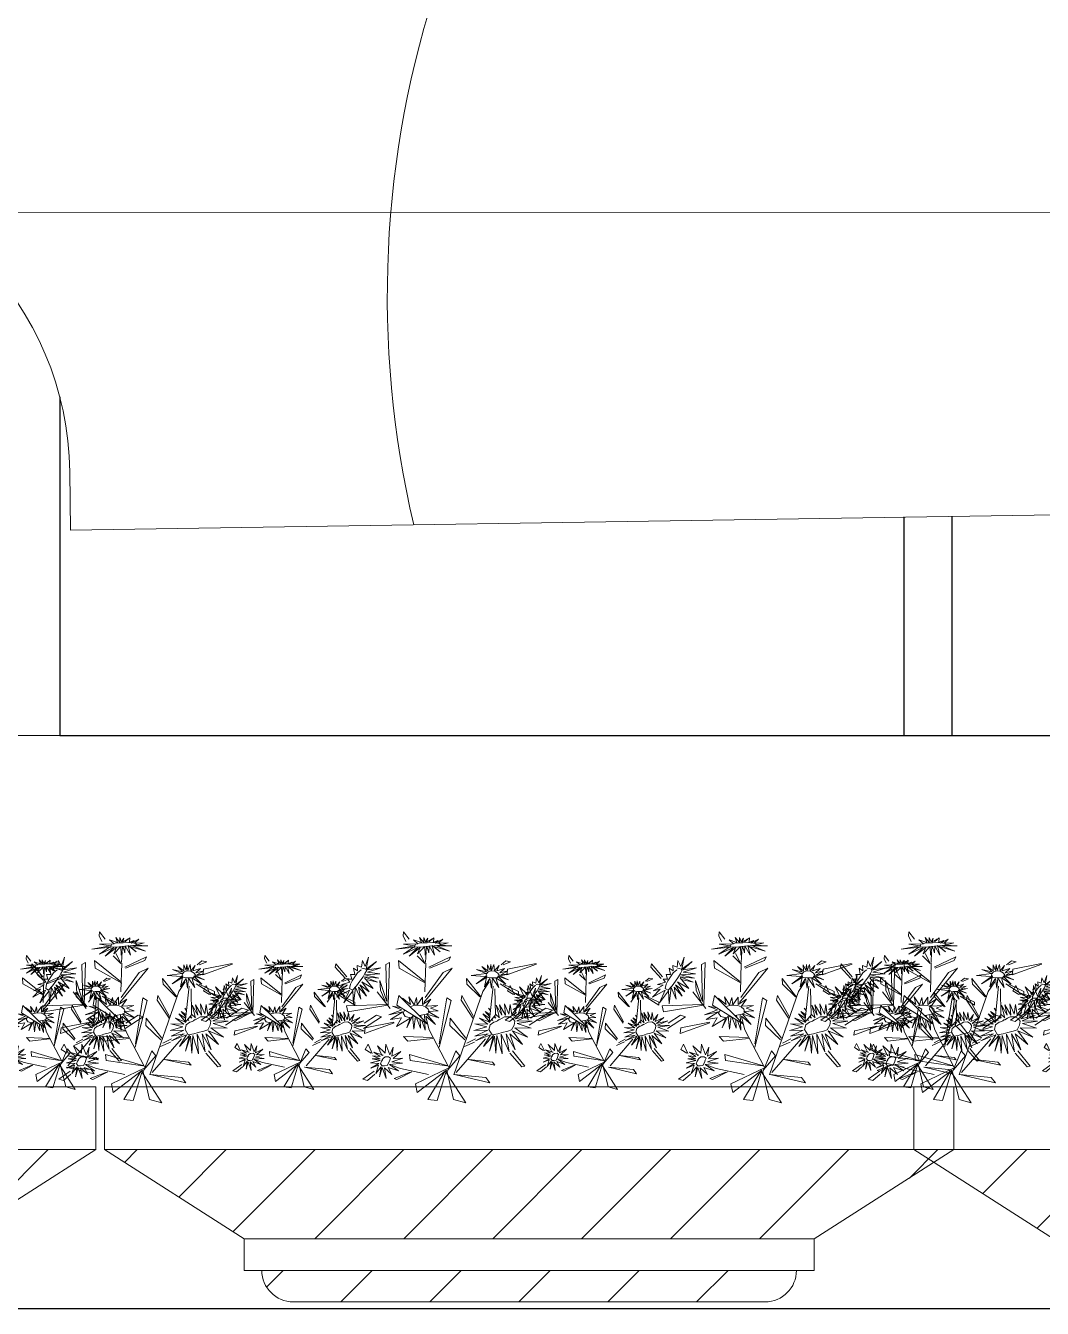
# Model space of a CAD drawing. Header units: millimetres. Extents: x 3614 to 12428, y -844 to 6844.
# Drawn here: x 5506.735 to 5507.801, y -474.375 to -473.032 of the extents above; entities that cross this region are included whole.
import ezdxf

# ---------------------------------------------------------------- set-up
doc = ezdxf.new("R2010")
doc.units = ezdxf.units.MM
doc.header["$LTSCALE"] = 40
doc.header["$MEASUREMENT"] = 0
doc.layers.get('0').update_dxf_attribs({"linetype": 'CONTINUOUS', "lineweight": 20})
for name, color, linetype, lineweight in [('Door', 54, 'CONTINUOUS', 18), ('E1', 7, 'CONTINUOUS', 20), ('Hatch', 42, 'CONTINUOUS', 15), ('landscaping', 3, 'CONTINUOUS', 13), ('Wall', 7, 'CONTINUOUS', 30)]:
    doc.layers.add(name, color=color, linetype=linetype, lineweight=lineweight)
pattern_1 = [(45, (-8.27, 2.6674), (-2.2097, 2.2097), [])]

# ---------------------------------------------------------------- blocks, each defined once
blk = doc.blocks.new('*U365')
at = {"layer": 'E1', "color": 1, "ltscale": 0.05}
blk.add_line((46.651, 26.831), (136.289, 26.768), dxfattribs=at)
at = {"layer": 'E1', "ltscale": 0.05}
blk.add_line((50.873, 13.524), (50.906, 10.524), dxfattribs=at)
at = {"layer": 'E1', "color": 1, "ltscale": 0.05}
blk.add_lwpolyline([(50.906, 10.524), (134.381, 11.825)], dxfattribs=at)
for centre, radius, start, end in [((118.312, 22.512), 51.155, 161.43071, 193.23633), ((34.975, 13.347), 15.899, 0.63732, 176.34123)]:
    blk.add_arc(centre, radius, start, end, dxfattribs=at)
blk = doc.blocks.new('margarita')
at = {"layer": 'landscaping', "color": 86, "linetype": 'Continuous'}
for p, q in [((99.1503, 207.3371), (99.1487, 207.3224)), ((99.1702, 207.3107), (99.1503, 207.3371)), ((99.1487, 207.3224), (99.1583, 207.3023)), ((99.1984, 207.2515), (99.2257, 207.2253)), ((99.2245, 207.2287), (99.2083, 207.2608)), ((99.2285, 207.2285), (99.2307, 207.2658)), ((99.2394, 207.2117), (99.3167, 207.2487)), ((99.3167, 207.2487), (99.3107, 207.235)), ((98.9096, 207.2233), (98.9076, 207.2119)), ((98.9076, 207.2119), (98.9445, 207.1713)), ((98.9488, 207.1774), (98.9096, 207.2233)), ((99.1004, 207.2287), (99.087, 207.2211)), ((99.087, 207.2211), (99.0911, 207.0896)), ((99.0955, 207.078), (99.1004, 207.2287)), ((99.1318, 207.2355), (99.1342, 207.2083)), ((99.2241, 207.1613), (99.1318, 207.2355)), ((99.1342, 207.2083), (99.2286, 207.1553)), ((99.3226, 207.2078), (99.2224, 207.0866)), ((99.2288, 207.2261), (99.2261, 207.1238)), ((99.3107, 207.235), (99.2427, 207.2082)), ((99.2908, 207.1923), (99.3226, 207.2078)), ((99.4969, 207.2201), (99.5136, 207.2339)), ((99.5303, 207.2309), (99.5033, 207.2197)), ((99.5136, 207.2339), (99.5303, 207.2309)), ((99.5163, 207.185), (99.6219, 207.2229)), ((99.5192, 207.2042), (99.5163, 207.185)), ((99.6204, 207.225), (99.5192, 207.2042)), ((99.0666, 207.165), (99.0682, 207.1304)), ((99.0911, 207.0896), (99.0666, 207.165)), ((99.2267, 207.1042), (99.2908, 207.1923)), ((99.3732, 207.1712), (99.3754, 207.1511)), ((99.4251, 207.1053), (99.3732, 207.1712)), ((99.3754, 207.1511), (99.4205, 207.1062)), ((99.4316, 207.1254), (99.4545, 207.1596)), ((99.5578, 207.1118), (99.4935, 207.153)), ((99.5041, 207.1517), (99.5581, 207.1252)), ((99.0566, 207.1242), (99.1029, 207.0648)), ((99.0682, 207.1304), (99.0855, 207.0915)), ((99.127, 207.0769), (99.1331, 207.1111)), ((99.1331, 207.1111), (99.2356, 207.0111)), ((99.2772, 206.9401), (99.3041, 207.1028)), ((99.3041, 207.1028), (99.3196, 207.0941)), ((99.4316, 207.1254), (99.3288, 206.8303)), ((99.3571, 207.1115), (99.3542, 207.0946)), ((99.3984, 207.0368), (99.3571, 207.1115)), ((99.4544, 207.016), (99.4679, 207.1449)), ((99.4747, 207.1344), (99.4766, 207.043)), ((99.5289, 207.1465), (99.5193, 207.1284)), ((99.5193, 207.1284), (99.5401, 207.1148)), ((99.5443, 207.1138), (99.5289, 207.1465)), ((99.5581, 207.1252), (99.5578, 207.1118)), ((98.9476, 207.0744), (99.0913, 207.0794)), ((98.9523, 207.0533), (98.9476, 207.0744)), ((99.0941, 207.0775), (98.9523, 207.0533)), ((99.2339, 207.0113), (99.127, 207.0769)), ((99.3196, 207.0941), (99.2763, 206.9282)), ((99.3542, 207.0946), (99.3967, 207.0307)), ((99.5966, 207.0063), (99.6784, 207.0589)), ((99.6554, 207.0665), (99.6002, 207.0307)), ((99.6784, 207.0589), (99.6554, 207.0665)), ((99.0114, 206.9769), (99.117, 207.0148)), ((99.1155, 207.0168), (99.0143, 206.9961)), ((99.3161, 207.0308), (99.3148, 207.0046)), ((99.3711, 206.96), (99.3161, 207.0308)), ((99.4766, 207.043), (99.4544, 207.016)), ((99.5509, 207.0513), (99.5106, 207.0232)), ((99.5106, 207.0232), (99.5268, 207.0185)), ((99.5268, 207.0185), (99.5532, 207.0408)), ((99.6219, 207.0251), (99.679, 207.048)), ((99.6317, 207.021), (99.6219, 207.0251)), ((99.6842, 207.0488), (99.6317, 207.021)), ((99.0143, 206.9961), (99.0114, 206.9769)), ((99.1499, 206.9663), (99.1657, 206.9494)), ((99.2556, 206.9618), (99.1499, 206.9663)), ((99.2415, 206.9895), (99.3098, 206.8584)), ((99.3148, 207.0046), (99.3679, 206.9544)), ((99.0241, 206.9384), (99.0144, 206.9202)), ((99.0144, 206.9202), (99.0353, 206.9066)), ((99.0394, 206.9057), (99.0241, 206.9384)), ((99.1657, 206.9494), (99.2545, 206.9591)), ((99.4408, 206.9578), (99.3367, 206.8377)), ((99.366, 206.9299), (99.4023, 206.9462)), ((99.3748, 206.942), (99.405, 206.9574)), ((99.1709, 206.9023), (99.1732, 206.8808)), ((99.3076, 206.8622), (99.1709, 206.9023)), ((99.1732, 206.8808), (99.3033, 206.8617)), ((99.3048, 206.8404), (99.3357, 206.9146)), ((99.3503, 206.8976), (99.3077, 206.8481)), ((99.3357, 206.9146), (99.3503, 206.8976)), ((99.4747, 206.8647), (99.3792, 206.8837)), ((99.3834, 206.8838), (99.4661, 206.8747)), ((99.4661, 206.8747), (99.4747, 206.8647)), ((99.5276, 206.9063), (99.57, 206.8586)), ((99.5807, 206.8611), (99.5366, 206.9153)), ((99.046, 206.8432), (99.0058, 206.8151)), ((99.0219, 206.8103), (99.0483, 206.8327)), ((99.117, 206.817), (99.1742, 206.8399)), ((99.1794, 206.8407), (99.1268, 206.8129)), ((99.1392, 206.8526), (99.2393, 206.831)), ((99.3107, 206.8547), (99.1921, 206.7982)), ((99.1982, 206.7671), (99.3022, 206.8464)), ((99.2368, 206.7421), (99.2982, 206.8443)), ((99.3022, 206.8464), (99.2693, 206.7384)), ((99.2982, 206.8443), (99.3714, 206.7304)), ((99.3278, 206.7428), (99.3048, 206.8404)), ((99.3292, 206.8307), (99.4424, 206.8207)), ((99.4568, 206.8011), (99.3306, 206.8308)), ((99.57, 206.8586), (99.5807, 206.8611)), ((99.0058, 206.8151), (99.0219, 206.8103)), ((99.1268, 206.8129), (99.117, 206.817)), ((99.1921, 206.7982), (99.1982, 206.7671)), ((99.4424, 206.8207), (99.4568, 206.8011)), ((99.2693, 206.7384), (99.2368, 206.7421)), ((99.3714, 206.7304), (99.3278, 206.7428))]:
    blk.add_line(p, q, dxfattribs=at)
at = {"layer": 'landscaping', "color": 50, "linetype": 'Continuous'}
for p, q in [((99.1228, 207.2754), (99.1888, 207.2873)), ((99.1497, 207.2931), (99.2015, 207.2946)), ((99.1888, 207.2873), (99.1497, 207.2931)), ((99.1854, 207.3085), (99.2134, 207.2992)), ((99.2015, 207.2946), (99.1854, 207.3085)), ((99.2259, 207.2847), (99.2003, 207.2587)), ((99.2074, 207.3168), (99.222, 207.2989)), ((99.2134, 207.2992), (99.2074, 207.3168)), ((99.2218, 207.3171), (99.2285, 207.3013)), ((99.222, 207.2989), (99.2218, 207.3171)), ((99.2268, 207.2539), (99.2259, 207.2847)), ((99.2326, 207.2861), (99.2268, 207.2539)), ((99.2285, 207.3013), (99.2364, 207.3146)), ((99.2404, 207.2626), (99.2326, 207.2861)), ((99.2364, 207.3146), (99.2331, 207.3011)), ((99.2331, 207.3011), (99.2494, 207.3105)), ((99.2403, 207.3015), (99.2574, 207.3157)), ((99.2494, 207.3105), (99.2403, 207.3015)), ((99.2415, 207.2871), (99.2404, 207.2626)), ((99.2602, 207.2549), (99.2415, 207.2871)), ((99.28, 207.2658), (99.252, 207.2888)), ((99.252, 207.2888), (99.2602, 207.2549)), ((99.2574, 207.3157), (99.2562, 207.3005)), ((99.2562, 207.3005), (99.2734, 207.3064)), ((99.2582, 207.2856), (99.28, 207.2658)), ((99.313, 207.2689), (99.2582, 207.2856)), ((99.2622, 207.2972), (99.2892, 207.3108)), ((99.2734, 207.3064), (99.2622, 207.2972)), ((99.3216, 207.2879), (99.2682, 207.2873)), ((99.2682, 207.2873), (99.313, 207.2689)), ((99.2892, 207.3108), (99.2746, 207.2974)), ((99.2746, 207.2974), (99.3089, 207.298)), ((99.3089, 207.298), (99.2784, 207.29)), ((99.2784, 207.29), (99.3216, 207.2879)), ((99.0143, 207.2136), (99.026, 207.247)), ((99.026, 207.247), (99.018, 207.2041)), ((99.1901, 207.2824), (99.1228, 207.2754)), ((99.1496, 207.2574), (99.1854, 207.2825)), ((99.2005, 207.2818), (99.1496, 207.2574)), ((99.1698, 207.2509), (99.2005, 207.2818)), ((99.2098, 207.2811), (99.1698, 207.2509)), ((99.2003, 207.2587), (99.2098, 207.2811)), ((98.9732, 207.208), (98.9871, 207.1982)), ((98.9776, 207.1859), (98.9732, 207.208)), ((98.9853, 207.2171), (99.0008, 207.212)), ((98.9871, 207.1982), (98.9853, 207.2171)), ((98.9871, 207.1911), (98.9997, 207.2027)), ((99.0008, 207.212), (99.004, 207.2358)), ((99.0018, 207.2058), (99.0085, 207.2075)), ((99.004, 207.2358), (99.0143, 207.2136)), ((99.0085, 207.2075), (99.017, 207.2049)), ((99.0182, 207.1993), (99.0132, 207.1892)), ((99.017, 207.2049), (99.0182, 207.1993)), ((99.018, 207.2041), (99.054, 207.2314)), ((99.054, 207.2314), (99.0215, 207.2023)), ((99.0215, 207.2023), (99.0695, 207.2098)), ((99.0695, 207.2098), (99.022, 207.1943)), ((99.022, 207.1943), (99.0663, 207.1876)), ((99.4089, 207.2031), (99.4446, 207.1954)), ((99.443, 207.189), (99.4089, 207.2031)), ((99.428, 207.2145), (99.449, 207.1988)), ((99.4446, 207.1954), (99.428, 207.2145)), ((99.4449, 207.1886), (99.4504, 207.1953)), ((99.4487, 207.2203), (99.4572, 207.2001)), ((99.449, 207.1988), (99.4487, 207.2203)), ((99.4504, 207.1953), (99.4532, 207.1969)), ((99.4532, 207.1969), (99.4637, 207.1984)), ((99.4572, 207.2001), (99.4598, 207.2217)), ((99.4598, 207.2217), (99.4628, 207.1995)), ((99.4628, 207.1995), (99.4712, 207.2212)), ((99.4637, 207.1984), (99.4738, 207.1977)), ((99.4712, 207.2212), (99.4735, 207.1984)), ((99.4735, 207.1984), (99.4893, 207.2177)), ((99.4738, 207.1977), (99.4853, 207.1905)), ((99.4893, 207.2177), (99.4813, 207.1988)), ((99.4813, 207.1988), (99.5081, 207.2076)), ((99.5081, 207.2076), (99.4916, 207.1917)), ((99.4916, 207.1917), (99.5206, 207.1989)), ((99.5206, 207.1989), (99.4949, 207.1844)), ((98.9164, 207.1279), (98.9519, 207.1481)), ((98.9313, 207.1508), (98.9594, 207.1586)), ((98.9519, 207.1481), (98.9313, 207.1508)), ((98.9518, 207.1693), (98.9667, 207.1697)), ((98.9594, 207.1586), (98.9518, 207.1693)), ((98.9589, 207.136), (98.9618, 207.1519)), ((98.9618, 207.1853), (98.9776, 207.1859)), ((98.9667, 207.1697), (98.9618, 207.1853)), ((98.9618, 207.1519), (98.9681, 207.1638)), ((98.9681, 207.1638), (98.9748, 207.1743)), ((98.9748, 207.1743), (98.9871, 207.1911)), ((98.9954, 207.162), (98.9835, 207.1452)), ((98.9952, 207.1497), (99.019, 207.109)), ((99.0281, 207.1248), (98.9952, 207.1497)), ((99.0064, 207.1776), (98.9954, 207.162)), ((99.0028, 207.1602), (99.0281, 207.1248)), ((99.0423, 207.1362), (99.0028, 207.1602)), ((99.0132, 207.1892), (99.0064, 207.1776)), ((99.0113, 207.1776), (99.0574, 207.1591)), ((99.0622, 207.1722), (99.0113, 207.1776)), ((99.0117, 207.1737), (99.0423, 207.1362)), ((99.0663, 207.1876), (99.0137, 207.1847)), ((99.0137, 207.1847), (99.0622, 207.1722)), ((99.0574, 207.1591), (99.017, 207.168)), ((99.39, 207.1827), (99.443, 207.189)), ((99.4398, 207.1783), (99.39, 207.1827)), ((99.4461, 207.1807), (99.4078, 207.1531)), ((99.4078, 207.1531), (99.4443, 207.1752)), ((99.4376, 207.142), (99.4461, 207.1807)), ((99.4569, 207.171), (99.4376, 207.142)), ((99.4506, 207.1756), (99.4418, 207.1775)), ((99.4429, 207.1792), (99.4432, 207.1839)), ((99.4442, 207.1769), (99.4429, 207.1792)), ((99.4432, 207.1839), (99.4449, 207.1886)), ((99.4617, 207.1744), (99.4506, 207.1756)), ((99.4621, 207.1368), (99.4569, 207.171)), ((99.4713, 207.1744), (99.4617, 207.1744)), ((99.4661, 207.1722), (99.4621, 207.1368)), ((99.4883, 207.14), (99.4661, 207.1722)), ((99.4813, 207.1741), (99.4713, 207.1744)), ((99.4781, 207.1735), (99.4883, 207.14)), ((99.5133, 207.1513), (99.4781, 207.1735)), ((99.487, 207.1775), (99.4813, 207.1741)), ((99.4848, 207.1802), (99.5133, 207.1513)), ((99.5222, 207.1669), (99.4848, 207.1802)), ((99.4853, 207.1905), (99.4901, 207.1838)), ((99.4901, 207.1838), (99.487, 207.1775)), ((99.527, 207.1876), (99.4917, 207.1806)), ((99.4917, 207.1806), (99.5222, 207.1669)), ((99.4949, 207.1844), (99.527, 207.1876)), ((98.9132, 207.1058), (98.9407, 207.1342)), ((98.9588, 207.1299), (98.9132, 207.1058)), ((98.9407, 207.1342), (98.9164, 207.1279)), ((98.9386, 207.0855), (98.9588, 207.1299)), ((98.9708, 207.1277), (98.9386, 207.0855)), ((98.969, 207.13), (98.9589, 207.136)), ((98.9835, 207.1452), (98.969, 207.13)), ((98.9723, 207.0815), (98.9708, 207.1277)), ((98.98, 207.1393), (98.9723, 207.0815)), ((98.9981, 207.0986), (98.98, 207.1393)), ((98.9904, 207.1409), (98.9981, 207.0986)), ((99.019, 207.109), (98.9904, 207.1409)), ((99.1506, 207.094), (99.1461, 207.1021)), ((99.1461, 207.1021), (99.1746, 207.0799)), ((99.1687, 207.106), (99.1874, 207.0782)), ((99.1746, 207.0799), (99.1687, 207.106)), ((99.1874, 207.0782), (99.1957, 207.1039)), ((99.1957, 207.1039), (99.1991, 207.0781)), ((99.1991, 207.0781), (99.2176, 207.1059)), ((99.2176, 207.1059), (99.2177, 207.0797)), ((99.5446, 207.1048), (99.5726, 207.0943)), ((99.5722, 207.1035), (99.5446, 207.1048)), ((99.5498, 207.1184), (99.5722, 207.1035)), ((99.5834, 207.108), (99.5498, 207.1184)), ((99.5621, 207.1415), (99.5795, 207.1055)), ((99.5905, 207.1145), (99.5621, 207.1415)), ((99.5922, 207.1463), (99.5905, 207.1145)), ((99.6069, 207.1091), (99.5922, 207.1463)), ((99.6183, 207.1368), (99.6069, 207.1091)), ((99.6132, 207.1041), (99.6183, 207.1368)), ((99.6451, 207.1209), (99.6132, 207.1041)), ((99.6177, 207.0958), (99.6451, 207.1209)), ((99.0986, 207.0432), (99.1446, 207.0602)), ((99.1416, 207.0679), (99.1115, 207.0734)), ((99.1446, 207.0602), (99.1115, 207.0734)), ((99.1483, 207.0484), (99.1528, 207.0568)), ((99.1556, 207.0593), (99.1528, 207.0568)), ((99.1741, 207.0711), (99.18, 207.0738)), ((99.18, 207.0738), (99.1906, 207.0765)), ((99.1906, 207.0765), (99.202, 207.0772)), ((99.202, 207.0772), (99.2162, 207.0759)), ((99.2162, 207.0759), (99.2281, 207.071)), ((99.2177, 207.0797), (99.2468, 207.098)), ((99.2281, 207.071), (99.2379, 207.0633)), ((99.2468, 207.098), (99.2293, 207.0729)), ((99.2293, 207.0729), (99.2718, 207.0758)), ((99.2379, 207.0633), (99.2406, 207.0551)), ((99.2731, 207.0564), (99.2379, 207.0547)), ((99.2718, 207.0758), (99.2463, 207.0661)), ((99.2463, 207.0661), (99.2731, 207.0564)), ((99.4589, 207.0574), (99.4523, 207.0667)), ((99.459, 207.0607), (99.4523, 207.0667)), ((99.4788, 207.0773), (99.4892, 207.0368)), ((99.4985, 207.0418), (99.4788, 207.0773)), ((99.4902, 207.0787), (99.4985, 207.0418)), ((99.5121, 207.0413), (99.4902, 207.0787)), ((99.508, 207.0822), (99.5121, 207.0413)), ((99.5237, 207.0452), (99.508, 207.0822)), ((99.5283, 207.0797), (99.5237, 207.0452)), ((99.534, 207.0424), (99.5283, 207.0797)), ((99.554, 207.0699), (99.534, 207.0424)), ((99.5725, 207.0887), (99.5382, 207.0809)), ((99.5382, 207.0809), (99.5679, 207.0778)), ((99.5679, 207.0778), (99.5388, 207.0621)), ((99.5388, 207.0621), (99.5659, 207.0724)), ((99.5419, 207.0378), (99.554, 207.0699)), ((99.5805, 207.0563), (99.5419, 207.0378)), ((99.5436, 207.0946), (99.5725, 207.0887)), ((99.5726, 207.0943), (99.5436, 207.0946)), ((99.5476, 207.0288), (99.5805, 207.0563)), ((99.5659, 207.0724), (99.5562, 207.0427)), ((99.5562, 207.0427), (99.5754, 207.0664)), ((99.5754, 207.0664), (99.5699, 207.0307)), ((99.5699, 207.0307), (99.5794, 207.0635)), ((99.5794, 207.0635), (99.593, 207.025)), ((99.5878, 207.0629), (99.614, 207.039)), ((99.593, 207.025), (99.5878, 207.0629)), ((99.6005, 207.0646), (99.6375, 207.052)), ((99.614, 207.039), (99.6005, 207.0646)), ((99.6052, 207.0751), (99.6517, 207.0789)), ((99.6375, 207.052), (99.6052, 207.0751)), ((99.6132, 207.0846), (99.6522, 207.0967)), ((99.6517, 207.0789), (99.6132, 207.0846)), ((99.6441, 207.0607), (99.6152, 207.0706)), ((99.6522, 207.0967), (99.6177, 207.0958)), ((99.1478, 207.0535), (99.0986, 207.0432)), ((99.1037, 207.0261), (99.1478, 207.0535)), ((99.1432, 207.0318), (99.1037, 207.0261)), ((99.1254, 207.0018), (99.1432, 207.0318)), ((99.1733, 207.0311), (99.1254, 207.0018)), ((99.156, 207.0366), (99.1483, 207.0484)), ((99.1699, 207.0338), (99.156, 207.0366)), ((99.1816, 207.0391), (99.1614, 206.9964)), ((99.1614, 206.9964), (99.1733, 207.0311)), ((99.1858, 207.0361), (99.1699, 207.0338)), ((99.1863, 206.9918), (99.1816, 207.0391)), ((99.1896, 207.0366), (99.1858, 207.0361)), ((99.1923, 207.0368), (99.1863, 206.9918)), ((99.1946, 207.0354), (99.2107, 206.9954)), ((99.2072, 207.04), (99.2133, 207.0416)), ((99.2097, 207.0261), (99.2107, 206.9954)), ((99.2112, 207.0404), (99.2105, 207.037)), ((99.2128, 207.0344), (99.2112, 207.0404)), ((99.2303, 207.0448), (99.2133, 207.0416)), ((99.215, 207.0229), (99.2267, 206.9882)), ((99.2254, 207.0203), (99.2245, 207.042)), ((99.2256, 207.0156), (99.2267, 206.9882)), ((99.2415, 206.9895), (99.2292, 207.0351)), ((99.264, 207.0083), (99.2293, 207.0381)), ((99.2388, 207.0484), (99.2303, 207.0448)), ((99.2328, 207.0454), (99.264, 207.0083)), ((99.2752, 207.0319), (99.2328, 207.0454)), ((99.2379, 207.0547), (99.2752, 207.0319)), ((99.2406, 207.0551), (99.2388, 207.0484)), ((99.4193, 207.0304), (99.4494, 207.0092)), ((99.4561, 207.0164), (99.4193, 207.0304)), ((99.4553, 207.0304), (99.4313, 207.046)), ((99.4313, 207.046), (99.4561, 207.0164)), ((99.4554, 207.0362), (99.4396, 207.0547)), ((99.4561, 207.0441), (99.4396, 207.0547)), ((99.4637, 207.0249), (99.4668, 207.0229)), ((99.4638, 207.0265), (99.4668, 207.0229)), ((99.4718, 207.0341), (99.4778, 207.0303)), ((99.4731, 207.037), (99.4778, 207.0303)), ((99.4762, 207.0453), (99.4909, 207.032)), ((99.5985, 207.0405), (99.5476, 207.0288)), ((99.5525, 207.0214), (99.5985, 207.0405)), ((99.6065, 207.0201), (99.5525, 207.0214)), ((99.553, 207.0124), (99.6065, 207.0201)), ((99.6026, 206.995), (99.553, 207.0124)), ((99.4461, 207.0001), (99.4002, 206.9875)), ((99.4002, 206.9875), (99.4488, 206.9884)), ((99.4032, 207.0105), (99.4461, 207.0001)), ((99.4494, 207.0092), (99.4032, 207.0105)), ((99.4488, 206.9884), (99.4037, 206.9666)), ((99.4037, 206.9666), (99.4502, 206.9756)), ((99.4502, 206.9756), (99.4056, 206.9506)), ((99.4056, 206.9506), (99.4584, 206.9712)), ((99.4584, 206.9712), (99.4335, 206.9303)), ((99.4335, 206.9303), (99.4691, 206.9695)), ((99.4691, 206.9695), (99.4547, 206.9142)), ((99.4547, 206.9142), (99.4725, 206.967)), ((99.4725, 206.967), (99.4778, 206.9071)), ((99.4778, 206.9071), (99.4813, 206.9697)), ((99.4813, 206.9697), (99.5007, 206.904)), ((99.4967, 206.9738), (99.5247, 206.912)), ((99.5007, 206.904), (99.4967, 206.9738)), ((99.5144, 206.975), (99.5467, 206.9182)), ((99.5247, 206.912), (99.5144, 206.975)), ((99.5269, 206.9754), (99.5718, 206.9374)), ((99.5467, 206.9182), (99.5269, 206.9754)), ((99.5366, 206.9857), (99.5898, 206.9638)), ((99.5718, 206.9374), (99.5366, 206.9857)), ((99.5453, 206.9962), (99.6026, 206.995)), ((99.5898, 206.9638), (99.5453, 206.9962)), ((99.0573, 206.9333), (99.0746, 206.8974)), ((99.0856, 206.9064), (99.0573, 206.9333)), ((99.0874, 206.9382), (99.0856, 206.9064)), ((99.1021, 206.901), (99.0874, 206.9382)), ((99.1135, 206.9286), (99.1021, 206.901)), ((99.1083, 206.896), (99.1135, 206.9286)), ((99.0676, 206.8805), (99.0334, 206.8728)), ((99.0387, 206.8864), (99.0676, 206.8805)), ((99.0678, 206.8862), (99.0387, 206.8864)), ((99.0397, 206.8967), (99.0678, 206.8862)), ((99.0674, 206.8954), (99.0397, 206.8967)), ((99.0449, 206.9103), (99.0674, 206.8954)), ((99.0785, 206.8999), (99.0449, 206.9103)), ((99.1402, 206.9128), (99.1083, 206.896)), ((99.1083, 206.8764), (99.1474, 206.8885)), ((99.1469, 206.8707), (99.1083, 206.8764)), ((99.1129, 206.8877), (99.1402, 206.9128)), ((99.1474, 206.8885), (99.1129, 206.8877)), ((99.0334, 206.8728), (99.0631, 206.8697)), ((99.0631, 206.8697), (99.034, 206.854)), ((99.034, 206.854), (99.061, 206.8643)), ((99.061, 206.8643), (99.0514, 206.8345)), ((99.0514, 206.8345), (99.0705, 206.8583)), ((99.0705, 206.8583), (99.065, 206.8226)), ((99.065, 206.8226), (99.0745, 206.8554)), ((99.0745, 206.8554), (99.0882, 206.8169)), ((99.0829, 206.8547), (99.1091, 206.8309)), ((99.0882, 206.8169), (99.0829, 206.8547)), ((99.0956, 206.8564), (99.1326, 206.8439)), ((99.1091, 206.8309), (99.0956, 206.8564)), ((99.1003, 206.867), (99.1469, 206.8707)), ((99.1326, 206.8439), (99.1003, 206.867)), ((99.1392, 206.8526), (99.1103, 206.8625))]:
    blk.add_line(p, q, dxfattribs=at)
for points in [[(99.2304, 207.2978), (99.2336, 207.2993), (99.2437, 207.2999), (99.2537, 207.2991), (99.2665, 207.2979), (99.2771, 207.2957), (99.2823, 207.2933), (99.2776, 207.2894), (99.2588, 207.2873), (99.2409, 207.2864), (99.2195, 207.284), (99.2055, 207.2829), (99.1897, 207.2841), (99.1922, 207.2928), (99.2061, 207.297), (99.2201, 207.2983), (99.2339, 207.2977)], [(99.5788, 207.0881), (99.5793, 207.0917), (99.5827, 207.0963), (99.5899, 207.1018), (99.6021, 207.1022), (99.609, 207.0975), (99.6059, 207.09), (99.6034, 207.0815), (99.5974, 207.0716), (99.5873, 207.0695), (99.5793, 207.07), (99.5735, 207.0775), (99.5766, 207.0863), (99.58, 207.0912)], [(99.4899, 207.0252), (99.5002, 207.0311), (99.5089, 207.0358), (99.5261, 207.036), (99.5379, 207.0292), (99.5448, 207.0206), (99.5425, 207.006), (99.5339, 206.9892), (99.5206, 206.9847), (99.5005, 206.9802), (99.4847, 206.9752), (99.4647, 206.9721), (99.4534, 206.9902), (99.4577, 207.0069), (99.4709, 207.0167)], [(99.4899, 207.0252), (99.487, 207.0244), (99.485, 207.0227), (99.4831, 207.0216), (99.4811, 207.02), (99.4784, 207.0186), (99.4748, 207.0175), (99.471, 207.0165), (99.4709, 207.0167)], [(99.0739, 206.8799), (99.0744, 206.8836), (99.0778, 206.8882), (99.085, 206.8937), (99.0972, 206.8941), (99.1041, 206.8893), (99.1011, 206.8819), (99.0985, 206.8733), (99.0926, 206.8635), (99.0824, 206.8614), (99.0745, 206.8619), (99.0686, 206.8694), (99.0718, 206.8781), (99.0752, 206.8831)]]:
    blk.add_lwpolyline(points, dxfattribs=at)
blk = doc.blocks.new('FLORES')
at = {"color": 221, "linetype": 'Continuous'}
for p, q in [((-0.4118, -0.4618), (-0.4459, -0.4638)), ((-0.4459, -0.4638), (-0.415, -0.4694)), ((-0.4273, -0.4495), (-0.4118, -0.4618)), ((-0.3994, -0.461), (-0.4273, -0.4495)), ((-0.4112, -0.4527), (-0.3994, -0.461)), ((-0.3936, -0.4572), (-0.4112, -0.4527)), ((-0.396, -0.4422), (-0.3936, -0.4572)), ((-0.3779, -0.455), (-0.396, -0.4422)), ((-0.3876, -0.4467), (-0.3779, -0.455)), ((-0.3706, -0.4548), (-0.3876, -0.4467)), ((-0.375, -0.4416), (-0.3706, -0.4548)), ((-0.3661, -0.4543), (-0.375, -0.4416)), ((-0.3606, -0.438), (-0.3661, -0.4543)), ((-0.3594, -0.4562), (-0.3606, -0.438)), ((-0.3462, -0.4372), (-0.3594, -0.4562)), ((-0.3508, -0.4552), (-0.3462, -0.4372)), ((-0.3236, -0.4438), (-0.3508, -0.4552)), ((-0.3387, -0.4588), (-0.3236, -0.4438)), ((-0.2869, -0.4563), (-0.3387, -0.4588)), ((-0.3255, -0.4651), (-0.2869, -0.4563)), ((-0.415, -0.4694), (-0.4579, -0.4749)), ((-0.4579, -0.4749), (-0.4046, -0.4713)), ((-0.4046, -0.4713), (-0.4478, -0.4931)), ((-0.4478, -0.4931), (-0.3945, -0.4722)), ((-0.4147, -0.4937), (-0.3885, -0.4686)), ((-0.3945, -0.4722), (-0.4147, -0.4937)), ((-0.3885, -0.4686), (-0.3941, -0.503)), ((-0.3941, -0.503), (-0.3779, -0.4694)), ((-0.3779, -0.4694), (-0.3749, -0.4938)), ((-0.3749, -0.4938), (-0.369, -0.4698)), ((-0.369, -0.4698), (-0.3607, -0.5014)), ((-0.3607, -0.5014), (-0.3622, -0.4706)), ((-0.3622, -0.4706), (-0.3347, -0.4946)), ((-0.3459, -0.473), (-0.3036, -0.5)), ((-0.3347, -0.4946), (-0.3459, -0.473)), ((-0.3366, -0.4715), (-0.284, -0.4919)), ((-0.3036, -0.5), (-0.3366, -0.4715)), ((-0.3263, -0.4702), (-0.2587, -0.4719)), ((-0.2587, -0.4719), (-0.3255, -0.4651)), ((-0.284, -0.4919), (-0.3217, -0.4697)), ((-0.1867, -0.5105), (-0.152, -0.5369)), ((-0.1487, -0.5349), (-0.1867, -0.5105)), ((-0.1599, -0.4927), (-0.1487, -0.5349)), ((-0.1458, -0.5252), (-0.1599, -0.4927)), ((-0.1372, -0.5022), (-0.1458, -0.5252)), ((-0.1321, -0.5257), (-0.1372, -0.5022)), ((-0.1171, -0.5194), (-0.1321, -0.5257)), ((-0.1174, -0.5384), (-0.1171, -0.5194)), ((-0.6494, -0.579), (-0.6226, -0.5914)), ((-0.6199, -0.5839), (-0.6494, -0.579)), ((-0.6102, -0.576), (-0.6376, -0.5694)), ((-0.6376, -0.5694), (-0.6199, -0.5839)), ((-0.6196, -0.5578), (-0.6102, -0.576)), ((-0.6024, -0.5758), (-0.6196, -0.5578)), ((-0.6019, -0.5529), (-0.6024, -0.5758)), ((-0.5918, -0.5739), (-0.6019, -0.5529)), ((-0.5905, -0.5515), (-0.5918, -0.5739)), ((-0.5863, -0.5728), (-0.5905, -0.5515)), ((-0.5793, -0.552), (-0.5863, -0.5728)), ((-0.578, -0.5735), (-0.5793, -0.552)), ((-0.5582, -0.5563), (-0.578, -0.5735)), ((-0.5733, -0.5766), (-0.5582, -0.5563)), ((-0.5384, -0.5662), (-0.5733, -0.5766)), ((-0.5712, -0.5828), (-0.5384, -0.5662)), ((-0.2005, -0.5332), (-0.1519, -0.5449)), ((-0.152, -0.5369), (-0.2005, -0.5332)), ((-0.1519, -0.5449), (-0.1955, -0.5551)), ((-0.1955, -0.5551), (-0.1429, -0.5539)), ((-0.1429, -0.5539), (-0.1903, -0.5702)), ((-0.1903, -0.5702), (-0.14, -0.5608)), ((-0.14, -0.5608), (-0.1844, -0.5828)), ((-0.1844, -0.5828), (-0.1449, -0.5708)), ((-0.1401, -0.5647), (-0.1677, -0.6045)), ((-0.1677, -0.6045), (-0.1302, -0.5775)), ((-0.1302, -0.5775), (-0.1526, -0.6148)), ((-0.1043, -0.5276), (-0.1174, -0.5384)), ((-0.107, -0.5499), (-0.1043, -0.5276)), ((-0.0912, -0.5493), (-0.107, -0.5499)), ((-0.0949, -0.5652), (-0.0912, -0.5493)), ((-0.08, -0.5644), (-0.0949, -0.5652)), ((-0.0868, -0.5758), (-0.08, -0.5644)), ((-0.0582, -0.5814), (-0.0868, -0.5758)), ((-0.6549, -0.5907), (-0.6192, -0.595)), ((-0.6226, -0.5914), (-0.6549, -0.5907)), ((-0.6485, -0.611), (-0.6122, -0.5949)), ((-0.6192, -0.595), (-0.6485, -0.611)), ((-0.6122, -0.5949), (-0.6384, -0.6258)), ((-0.6384, -0.6258), (-0.605, -0.601)), ((-0.605, -0.601), (-0.6126, -0.6352)), ((-0.6126, -0.6352), (-0.593, -0.6014)), ((-0.593, -0.6014), (-0.5863, -0.6364)), ((-0.5863, -0.6364), (-0.5837, -0.6018)), ((-0.5837, -0.6018), (-0.5622, -0.6293)), ((-0.555, -0.6454), (-0.5804, -0.613)), ((-0.5737, -0.5914), (-0.5334, -0.616)), ((-0.5622, -0.6293), (-0.5737, -0.5914)), ((-0.5715, -0.595), (-0.5704, -0.5926)), ((-0.5334, -0.616), (-0.5715, -0.5967)), ((-0.5179, -0.585), (-0.5712, -0.5828)), ((-0.5673, -0.5933), (-0.5179, -0.585)), ((-0.1526, -0.6148), (-0.1218, -0.5874)), ((-0.1218, -0.5874), (-0.1423, -0.6298)), ((-0.1423, -0.6298), (-0.1163, -0.5958)), ((-0.1163, -0.5958), (-0.1207, -0.6385)), ((-0.1207, -0.6385), (-0.1058, -0.5966)), ((-0.1058, -0.5966), (-0.0936, -0.6536)), ((-0.0957, -0.6074), (-0.0603, -0.6471)), ((-0.0936, -0.6536), (-0.0957, -0.6074)), ((-0.084, -0.6043), (-0.0366, -0.6248)), ((-0.0603, -0.6471), (-0.084, -0.6043)), ((-0.0785, -0.5857), (-0.0582, -0.5814)), ((-0.0415, -0.603), (-0.0785, -0.5857)), ((-0.0662, -0.5986), (-0.0415, -0.603)), ((-0.0366, -0.6248), (-0.0662, -0.5986)), ((-0.6406, -0.7324), (-0.6278, -0.6943)), ((-0.6278, -0.6943), (-0.6287, -0.7355)), ((-0.6287, -0.7355), (-0.6098, -0.6965)), ((-0.6098, -0.6965), (-0.6152, -0.7338)), ((-0.3492, -0.682), (-0.3918, -0.6824)), ((-0.3918, -0.6824), (-0.3656, -0.6902)), ((-0.3656, -0.6902), (-0.3916, -0.7019)), ((-0.3686, -0.6584), (-0.3492, -0.682)), ((-0.3381, -0.6744), (-0.3686, -0.6584)), ((-0.3401, -0.6483), (-0.3381, -0.6744)), ((-0.3195, -0.6746), (-0.3401, -0.6483)), ((-0.3181, -0.6485), (-0.3195, -0.6746)), ((-0.3078, -0.6735), (-0.3181, -0.6485)), ((-0.2914, -0.6444), (-0.3078, -0.6735)), ((-0.2953, -0.6708), (-0.2914, -0.6444)), ((-0.2685, -0.6465), (-0.2953, -0.6708)), ((-0.2724, -0.6549), (-0.2685, -0.6465)), ((-0.2665, -0.6951), (-0.2166, -0.7015)), ((-0.2203, -0.719), (-0.2665, -0.6951)), ((-0.2638, -0.6882), (-0.2318, -0.6724)), ((-0.2166, -0.7015), (-0.2638, -0.6882)), ((-0.2614, -0.6802), (-0.2318, -0.6724)), ((-0.7148, -0.7429), (-0.6631, -0.7506)), ((-0.6675, -0.7584), (-0.7148, -0.7429)), ((-0.698, -0.7257), (-0.6582, -0.7412)), ((-0.6631, -0.7506), (-0.698, -0.7257)), ((-0.6727, -0.7102), (-0.6506, -0.736)), ((-0.6582, -0.7412), (-0.6727, -0.7102)), ((-0.6506, -0.736), (-0.6479, -0.6985)), ((-0.6479, -0.6985), (-0.6406, -0.7324)), ((-0.6152, -0.7338), (-0.5983, -0.697)), ((-0.5932, -0.7287), (-0.6069, -0.7431)), ((-0.5983, -0.697), (-0.6056, -0.7382)), ((-0.5895, -0.7367), (-0.5936, -0.7438)), ((-0.588, -0.7395), (-0.5936, -0.7438)), ((-0.5794, -0.7465), (-0.5822, -0.7503)), ((-0.5792, -0.748), (-0.5822, -0.7503)), ((-0.5773, -0.712), (-0.5711, -0.7055)), ((-0.5769, -0.7153), (-0.5711, -0.7055)), ((-0.5731, -0.7283), (-0.5574, -0.7165)), ((-0.5718, -0.7361), (-0.5574, -0.7165)), ((-0.5712, -0.7419), (-0.5486, -0.7245)), ((-0.5486, -0.7245), (-0.571, -0.7559)), ((-0.571, -0.7559), (-0.5353, -0.7391)), ((-0.5353, -0.7391), (-0.5637, -0.7626)), ((-0.3564, -0.7008), (-0.3918, -0.7265)), ((-0.3918, -0.7265), (-0.3506, -0.7098)), ((-0.3916, -0.7019), (-0.3564, -0.7008)), ((-0.3506, -0.7098), (-0.3788, -0.7492)), ((-0.3788, -0.7492), (-0.3465, -0.7167)), ((-0.3549, -0.7662), (-0.3462, -0.7198)), ((-0.3412, -0.7342), (-0.342, -0.7125)), ((-0.3411, -0.7389), (-0.3401, -0.7663)), ((-0.3311, -0.7308), (-0.3401, -0.7663)), ((-0.3298, -0.7192), (-0.3287, -0.713)), ((-0.3287, -0.713), (-0.3277, -0.7164)), ((-0.326, -0.7271), (-0.3247, -0.7578)), ((-0.3117, -0.7167), (-0.3247, -0.7578)), ((-0.3095, -0.7152), (-0.3001, -0.7596)), ((-0.3001, -0.7596), (-0.299, -0.7121)), ((-0.299, -0.7121), (-0.2756, -0.753)), ((-0.2901, -0.7194), (-0.2401, -0.7449)), ((-0.2756, -0.753), (-0.2901, -0.7194)), ((-0.2602, -0.7163), (-0.2203, -0.719)), ((-0.2401, -0.7449), (-0.2602, -0.7163)), ((-0.7212, -0.7638), (-0.6675, -0.7584)), ((-0.6672, -0.7674), (-0.7212, -0.7638)), ((-0.7153, -0.7886), (-0.6672, -0.7674)), ((-0.6583, -0.783), (-0.7153, -0.7886)), ((-0.7002, -0.8187), (-0.6583, -0.783)), ((-0.6489, -0.7927), (-0.7002, -0.8187)), ((-0.6802, -0.8436), (-0.6489, -0.7927)), ((-0.6384, -0.8023), (-0.6802, -0.8436)), ((-0.6259, -0.8017), (-0.6537, -0.8608)), ((-0.6537, -0.8608), (-0.6384, -0.8023)), ((-0.6082, -0.8016), (-0.6313, -0.8653)), ((-0.6313, -0.8653), (-0.6259, -0.8017)), ((-0.6067, -0.8715), (-0.6082, -0.8016)), ((-0.5925, -0.8045), (-0.6067, -0.8715)), ((-0.5842, -0.8666), (-0.5925, -0.8045)), ((-0.5835, -0.8064), (-0.5842, -0.8666)), ((-0.5617, -0.8577), (-0.5835, -0.8064)), ((-0.5803, -0.8037), (-0.5617, -0.8577)), ((-0.5417, -0.84), (-0.5803, -0.8037)), ((-0.5698, -0.8012), (-0.5417, -0.84)), ((-0.5156, -0.8176), (-0.5698, -0.8012)), ((-0.5637, -0.7626), (-0.5177, -0.7577)), ((-0.5619, -0.7961), (-0.5156, -0.8176)), ((-0.5148, -0.8016), (-0.5619, -0.7961)), ((-0.5129, -0.7804), (-0.5615, -0.7833)), ((-0.5615, -0.7833), (-0.5148, -0.8016)), ((-0.5177, -0.7577), (-0.5598, -0.7714)), ((-0.5598, -0.7714), (-0.5129, -0.7804)), ((-0.2091, -0.8436), (-0.1973, -0.8054)), ((-0.1973, -0.8054), (-0.1931, -0.837)), ((-0.1931, -0.837), (-0.1669, -0.8079)), ((-0.1669, -0.8079), (-0.1814, -0.8451)), ((-0.2533, -0.8595), (-0.2188, -0.8577)), ((-0.2134, -0.8686), (-0.2533, -0.8595)), ((-0.2514, -0.8772), (-0.2134, -0.8686)), ((-0.248, -0.8348), (-0.2149, -0.8491)), ((-0.2188, -0.8577), (-0.248, -0.8348)), ((-0.2226, -0.8169), (-0.2091, -0.8436)), ((-0.2149, -0.8491), (-0.2226, -0.8169)), ((-0.1855, -0.8429), (-0.1528, -0.8299)), ((-0.1528, -0.8299), (-0.174, -0.8465)), ((-0.174, -0.8465), (-0.1465, -0.8431)), ((-0.1465, -0.8431), (-0.1737, -0.8557)), ((-0.1737, -0.8557), (-0.1448, -0.8532)), ((-0.1448, -0.8532), (-0.1731, -0.8613)), ((-0.1731, -0.8613), (-0.1384, -0.8664)), ((-0.1384, -0.8664), (-0.1678, -0.8718)), ((-0.2047, -0.8774), (-0.2514, -0.8772)), ((-0.2351, -0.9029), (-0.2047, -0.8774)), ((-0.1992, -0.8875), (-0.2351, -0.9029)), ((-0.2107, -0.9141), (-0.1992, -0.8875)), ((-0.1864, -0.8882), (-0.2107, -0.9141)), ((-0.1781, -0.887), (-0.1887, -0.9263)), ((-0.1887, -0.9263), (-0.1864, -0.8882)), ((-0.166, -0.9189), (-0.1781, -0.887)), ((-0.1743, -0.8837), (-0.166, -0.9189)), ((-0.1534, -0.9059), (-0.1743, -0.8837)), ((-0.1678, -0.8718), (-0.1375, -0.8852)), ((-0.1653, -0.877), (-0.1534, -0.9059)), ((-0.1375, -0.8852), (-0.1653, -0.877))]:
    blk.add_line(p, q, dxfattribs=at)
at = {"color": 86, "linetype": 'Continuous'}
for p, q in [((-0.3087, -0.4404), (-0.2909, -0.4126)), ((-0.2882, -0.427), (-0.2962, -0.4478)), ((-0.2909, -0.4126), (-0.2882, -0.427)), ((-0.45, -0.5135), (-0.4429, -0.5267)), ((-0.37, -0.5444), (-0.45, -0.5135)), ((-0.3604, -0.5269), (-0.3655, -0.4899)), ((-0.3322, -0.5016), (-0.3574, -0.5298)), ((-0.3565, -0.5264), (-0.3428, -0.4931)), ((-0.3508, -0.5935), (-0.2646, -0.5125)), ((-0.2646, -0.5125), (-0.2649, -0.5397)), ((-0.2328, -0.5168), (-0.2188, -0.5233)), ((-0.2162, -0.6667), (-0.2328, -0.5168)), ((-0.6451, -0.5435), (-0.6615, -0.5478)), ((-0.6615, -0.5478), (-0.6338, -0.5569)), ((-0.6274, -0.556), (-0.6451, -0.5435)), ((-0.4527, -0.5547), (-0.3434, -0.6679)), ((-0.4198, -0.5678), (-0.4527, -0.5547)), ((-0.4429, -0.5267), (-0.3731, -0.5482)), ((-0.349, -0.6507), (-0.4198, -0.5678)), ((-0.3606, -0.5292), (-0.3499, -0.6311)), ((-0.2649, -0.5397), (-0.3549, -0.5999)), ((-0.2188, -0.5233), (-0.2127, -0.6547)), ((-0.2127, -0.6547), (-0.1941, -0.5776)), ((-0.1941, -0.5776), (-0.1931, -0.6123)), ((-0.6293, -0.6248), (-0.681, -0.6553)), ((-0.6797, -0.6687), (-0.6188, -0.6226)), ((-0.5692, -0.7562), (-0.5926, -0.6287)), ((-0.547, -0.6649), (-0.5003, -0.5952)), ((-0.5009, -0.6154), (-0.5425, -0.6636)), ((-0.5003, -0.5952), (-0.5009, -0.6154)), ((-0.2563, -0.6365), (-0.3507, -0.7442)), ((-0.2475, -0.6702), (-0.2563, -0.6365)), ((-0.181, -0.6175), (-0.2226, -0.6804)), ((-0.1931, -0.6123), (-0.2073, -0.6524)), ((-0.681, -0.6553), (-0.6797, -0.6687)), ((-0.5986, -0.6398), (-0.5935, -0.731)), ((-0.515, -0.7311), (-0.4796, -0.6535)), ((-0.4754, -0.6701), (-0.5128, -0.7371)), ((-0.4796, -0.6535), (-0.4754, -0.6701)), ((-0.4261, -0.658), (-0.4408, -0.6679)), ((-0.4408, -0.6679), (-0.3848, -0.8299)), ((-0.3867, -0.8182), (-0.4261, -0.658)), ((-0.349, -0.7438), (-0.2475, -0.6702)), ((-0.2147, -0.667), (-0.0715, -0.6802)), ((-0.0685, -0.6587), (-0.2121, -0.6649)), ((-0.0715, -0.6802), (-0.0685, -0.6587)), ((-0.7959, -0.7308), (-0.7735, -0.7214)), ((-0.7102, -0.7768), (-0.7959, -0.7308)), ((-0.7735, -0.7214), (-0.7158, -0.7528)), ((-0.5935, -0.731), (-0.5692, -0.7562)), ((-0.4818, -0.8055), (-0.4325, -0.7308)), ((-0.4325, -0.7308), (-0.4292, -0.7568)), ((-0.1246, -0.7609), (-0.2328, -0.7313)), ((-0.2314, -0.7292), (-0.1289, -0.742)), ((-0.1289, -0.742), (-0.1246, -0.7609)), ((-0.5512, -0.8131), (-0.4381, -0.9249)), ((-0.4842, -0.8238), (-0.5154, -0.8108)), ((-0.4292, -0.7568), (-0.4782, -0.811)), ((-0.3549, -0.7662), (-0.4129, -0.9022)), ((-0.3668, -0.7949), (-0.2618, -0.7822)), ((-0.2762, -0.8003), (-0.3655, -0.7974)), ((-0.2618, -0.7822), (-0.2762, -0.8003)), ((-0.147, -0.8341), (-0.1342, -0.8003)), ((-0.1342, -0.8003), (-0.1231, -0.8176)), ((-0.6832, -0.9204), (-0.6434, -0.863)), ((-0.4744, -0.8352), (-0.5119, -0.8218)), ((-0.443, -0.8482), (-0.4562, -0.8662)), ((-0.4562, -0.8662), (-0.41, -0.9123)), ((-0.4065, -0.9197), (-0.443, -0.8482)), ((-0.411, -0.8982), (-0.2778, -0.8476)), ((-0.2784, -0.8693), (-0.4067, -0.8984)), ((-0.2778, -0.8476), (-0.2784, -0.8693)), ((-0.1231, -0.8176), (-0.1429, -0.8328)), ((-0.6723, -0.922), (-0.6832, -0.9204)), ((-0.6338, -0.8713), (-0.6723, -0.922)), ((-0.5778, -0.9087), (-0.484, -0.8823)), ((-0.5699, -0.898), (-0.5778, -0.9087)), ((-0.4882, -0.8825), (-0.5699, -0.898)), ((-0.4003, -0.9153), (-0.4644, -1.0345)), ((-0.4219, -1.0188), (-0.4065, -0.9197)), ((-0.4135, -0.9059), (-0.2909, -0.9531)), ((-0.2946, -0.9845), (-0.4043, -0.9135)), ((-0.4043, -0.9135), (-0.3632, -1.0186)), ((-0.331, -1.0125), (-0.4003, -0.9153)), ((-0.2424, -0.8947), (-0.3405, -0.924)), ((-0.2815, -0.9097), (-0.2269, -0.9334)), ((-0.2175, -0.9285), (-0.2762, -0.9101)), ((-0.2424, -0.8947), (-0.2143, -0.8826)), ((-0.2269, -0.9334), (-0.2175, -0.9285)), ((-0.1221, -0.9278), (-0.1502, -0.9076)), ((-0.1487, -0.8969), (-0.1064, -0.9218)), ((-0.1064, -0.9218), (-0.1221, -0.9278)), ((-0.555, -0.9706), (-0.4315, -0.9312)), ((-0.5422, -0.95), (-0.555, -0.9706)), ((-0.4301, -0.9312), (-0.5422, -0.95)), ((-0.2909, -0.9531), (-0.2946, -0.9845)), ((-0.4644, -1.0345), (-0.4219, -1.0188)), ((-0.3632, -1.0186), (-0.331, -1.0125))]:
    blk.add_line(p, q, dxfattribs=at)
at = {"color": 50, "linetype": 'Continuous'}
for p, q in [((-0.6026, -0.5766), (-0.6135, -0.5846)), ((-0.5926, -0.5751), (-0.6026, -0.5766)), ((-0.582, -0.5758), (-0.5926, -0.5751)), ((-0.5791, -0.5771), (-0.582, -0.5758)), ((-0.5731, -0.5834), (-0.5791, -0.5771)), ((-0.1478, -0.534), (-0.1486, -0.5397)), ((-0.1486, -0.5397), (-0.1427, -0.5493)), ((-0.1395, -0.5308), (-0.1478, -0.534)), ((-0.1427, -0.5493), (-0.1351, -0.5604)), ((-0.1326, -0.532), (-0.1395, -0.5308)), ((-0.1351, -0.5604), (-0.1229, -0.5751)), ((-0.1168, -0.5455), (-0.1303, -0.5349)), ((-0.1229, -0.5751), (-0.1098, -0.591)), ((-0.1033, -0.5612), (-0.1168, -0.5455)), ((-0.0958, -0.5712), (-0.1033, -0.5612)), ((-0.0886, -0.5826), (-0.0958, -0.5712)), ((-0.6135, -0.5846), (-0.6178, -0.5917)), ((-0.6178, -0.5917), (-0.6142, -0.5977)), ((-0.6142, -0.5977), (-0.6083, -0.6006)), ((-0.6083, -0.6006), (-0.5983, -0.5995)), ((-0.5983, -0.5995), (-0.5888, -0.5989)), ((-0.5888, -0.5989), (-0.5778, -0.5967)), ((-0.5778, -0.5967), (-0.5692, -0.5942)), ((-0.571, -0.5879), (-0.5731, -0.5834)), ((-0.5704, -0.5926), (-0.571, -0.5879)), ((-0.1098, -0.591), (-0.0941, -0.605)), ((-0.0941, -0.605), (-0.0845, -0.5982)), ((-0.0845, -0.5982), (-0.0886, -0.5826)), ((-0.3571, -0.6923), (-0.3591, -0.7007)), ((-0.3478, -0.6839), (-0.3571, -0.6923)), ((-0.3364, -0.678), (-0.3478, -0.6839)), ((-0.3223, -0.6756), (-0.3364, -0.678)), ((-0.3109, -0.6755), (-0.3223, -0.6756)), ((-0.3001, -0.6774), (-0.3109, -0.6755)), ((-0.294, -0.6796), (-0.3001, -0.6774)), ((-0.2747, -0.6899), (-0.2717, -0.6922)), ((-0.2666, -0.7002), (-0.2717, -0.6922)), ((-0.3591, -0.7007), (-0.3567, -0.7073)), ((-0.3567, -0.7073), (-0.348, -0.7102)), ((-0.348, -0.7102), (-0.3308, -0.7121)), ((-0.3246, -0.7131), (-0.3308, -0.7121)), ((-0.3069, -0.7151), (-0.303, -0.7154)), ((-0.303, -0.7154), (-0.287, -0.7165)), ((-0.287, -0.7165), (-0.2733, -0.7126)), ((-0.2733, -0.7126), (-0.2666, -0.7002))]:
    blk.add_line(p, q, dxfattribs=at)
for points in [[(-0.3677, -0.4579), (-0.371, -0.4567), (-0.3811, -0.4568), (-0.391, -0.4584), (-0.4037, -0.4606), (-0.4141, -0.4636), (-0.4191, -0.4665), (-0.4141, -0.4699), (-0.3952, -0.4706), (-0.3773, -0.4701), (-0.3558, -0.4709), (-0.3417, -0.4709), (-0.3261, -0.4685), (-0.3292, -0.4599), (-0.3434, -0.4568), (-0.3575, -0.4566), (-0.3711, -0.4583)], [(-0.6053, -0.7498), (-0.6161, -0.7447), (-0.6251, -0.7407), (-0.6423, -0.7418), (-0.6535, -0.7495), (-0.6597, -0.7586), (-0.6563, -0.773), (-0.6464, -0.789), (-0.6328, -0.7925), (-0.6124, -0.7954), (-0.5963, -0.7992), (-0.5761, -0.8008), (-0.5662, -0.7818), (-0.5718, -0.7655), (-0.5858, -0.7567)], [(-0.6053, -0.7498), (-0.6024, -0.7504), (-0.6003, -0.7519), (-0.5982, -0.7528), (-0.5962, -0.7543), (-0.5934, -0.7554), (-0.5897, -0.7563), (-0.5858, -0.757), (-0.5858, -0.7567)], [(-0.1794, -0.8624), (-0.1801, -0.8588), (-0.1839, -0.8545), (-0.1915, -0.8496), (-0.2037, -0.8501), (-0.2102, -0.8554), (-0.2066, -0.8626), (-0.2034, -0.8709), (-0.1967, -0.8803), (-0.1864, -0.8816), (-0.1785, -0.8805), (-0.1733, -0.8725), (-0.1771, -0.864), (-0.1809, -0.8594)]]:
    blk.add_lwpolyline(points, dxfattribs=at)
blk = doc.blocks.new('FLOWERS')
at = {"layer": 'Hatch'}
h = blk.add_hatch(dxfattribs=at)
h.set_pattern_fill('ANSI31', color=256, scale=25, style=0)
h.set_pattern_definition(pattern_1)
h.paths.add_polyline_path([(33.917, 7.1), (-8.27, 7.1), (-1.338, 2.667), (26.986, 2.667)])
h = blk.add_hatch(dxfattribs=at)
h.set_pattern_fill('ANSI31', color=256, scale=25, style=0)
h.set_pattern_definition(pattern_1)
h.paths.add_polyline_path([(-0.458, 1.105, 0.414214), (1.105, -0.458), (24.542, -0.458, 0.414214), (26.105, 1.105)])
for p, q in [((-8.27, 10.225), (33.917, 10.225)), ((-8.27, 7.1), (-8.27, 10.225)), ((33.917, 10.225), (33.917, 7.1)), ((26.986, 2.667), (-1.338, 2.667)), ((-1.338, 2.667), (-1.338, 1.105)), ((26.986, 2.667), (26.986, 1.105)), ((26.986, 1.105), (-1.338, 1.105)), ((-0.458, 1.105), (-0.458, 1.11)), ((26.105, 1.105), (26.105, 1.11)), ((24.542, -0.458), (1.105, -0.458)), ((1.105, -0.458), (1.105, -0.458)), ((24.542, -0.458), (24.542, -0.458))]:
    blk.add_line(p, q, dxfattribs=at)
blk.add_lwpolyline([(26.986, 2.667), (33.917, 7.1), (-8.27, 7.1), (-1.338, 2.667)], dxfattribs=at)
for centre, start, end in [((1.105, 1.105), 180, 270), ((24.542, 1.105), 270, 0)]:
    blk.add_arc(centre, 1.562, start, end, dxfattribs=at)
at = {"color": 1, "linetype": 'Continuous', "lineweight": 9, "xscale": 13.99999999999864, "yscale": 13.99999999999864, "zscale": 13.99999999999864}
for p in [(-1396.621, -2884.803), (-1381.52, -2884.803), (-1365.839, -2884.803)]:
    blk.add_blockref('margarita', p, dxfattribs=at)
at = {"color": 1, "linetype": 'ByBlock', "lineweight": 9, "xscale": -10.96633254055716, "yscale": 10.96633254055916, "zscale": 10.96633254055839, "rotation": 4.435800703027998}
for p in [(-3.835, 21.006), (11.266, 21.006), (26.946, 21.006)]:
    blk.add_blockref('FLORES', p, dxfattribs=at)

msp = doc.modelspace()

# ---------------------------------------------------------------- linework, layer by layer
at = {"layer": 'Door', "lineweight": 25}
msp.add_line((5506.7711, -473.4204), (5506.7711, -473.7752), dxfattribs=at)
at = {"layer": 'Door', "linetype": 'Continuous', "lineweight": 25, "ltscale": 0.05}
for p, q in [((5507.6559, -473.5461), (5507.6559, -473.7752)), ((5507.7059, -473.5461), (5507.7059, -473.7752)), ((5506.7711, -473.7752), (5508.5907, -473.7752))]:
    msp.add_line(p, q, dxfattribs=at)
at = {"layer": 'E1', "linetype": 'Continuous', "ltscale": 0.9}
msp.add_line((5504.9484, -473.7752), (5510.4284, -473.7752), dxfattribs=at)
at = {"layer": 'E1', "ltscale": 0.05}
msp.add_line((5489.4734, -474.3752), (5521.7734, -474.3752), dxfattribs=at)
at = {"layer": 'Wall', "ltscale": 0.05}
msp.add_line((5469.8034, -474.3752), (5543.0303, -474.3752), dxfattribs=at)

# ---------------------------------------------------------------- block references
at = {"layer": 'E1', "xscale": 0.0204328647523902, "yscale": 0.0204328647523902, "zscale": 0.0204328647523902}
msp.add_blockref('*U365', (5505.7422, -473.7751), dxfattribs=at)
at = {"layer": 'landscaping', "xscale": 0.02109375, "yscale": 0.02109375, "zscale": 0.02109375}
for p in [(5506.0935, -474.3587), (5506.9926, -474.3587), (5507.8408, -474.3587)]:
    msp.add_blockref('FLOWERS', p, dxfattribs=at)

doc.saveas('drawing.dxf')
